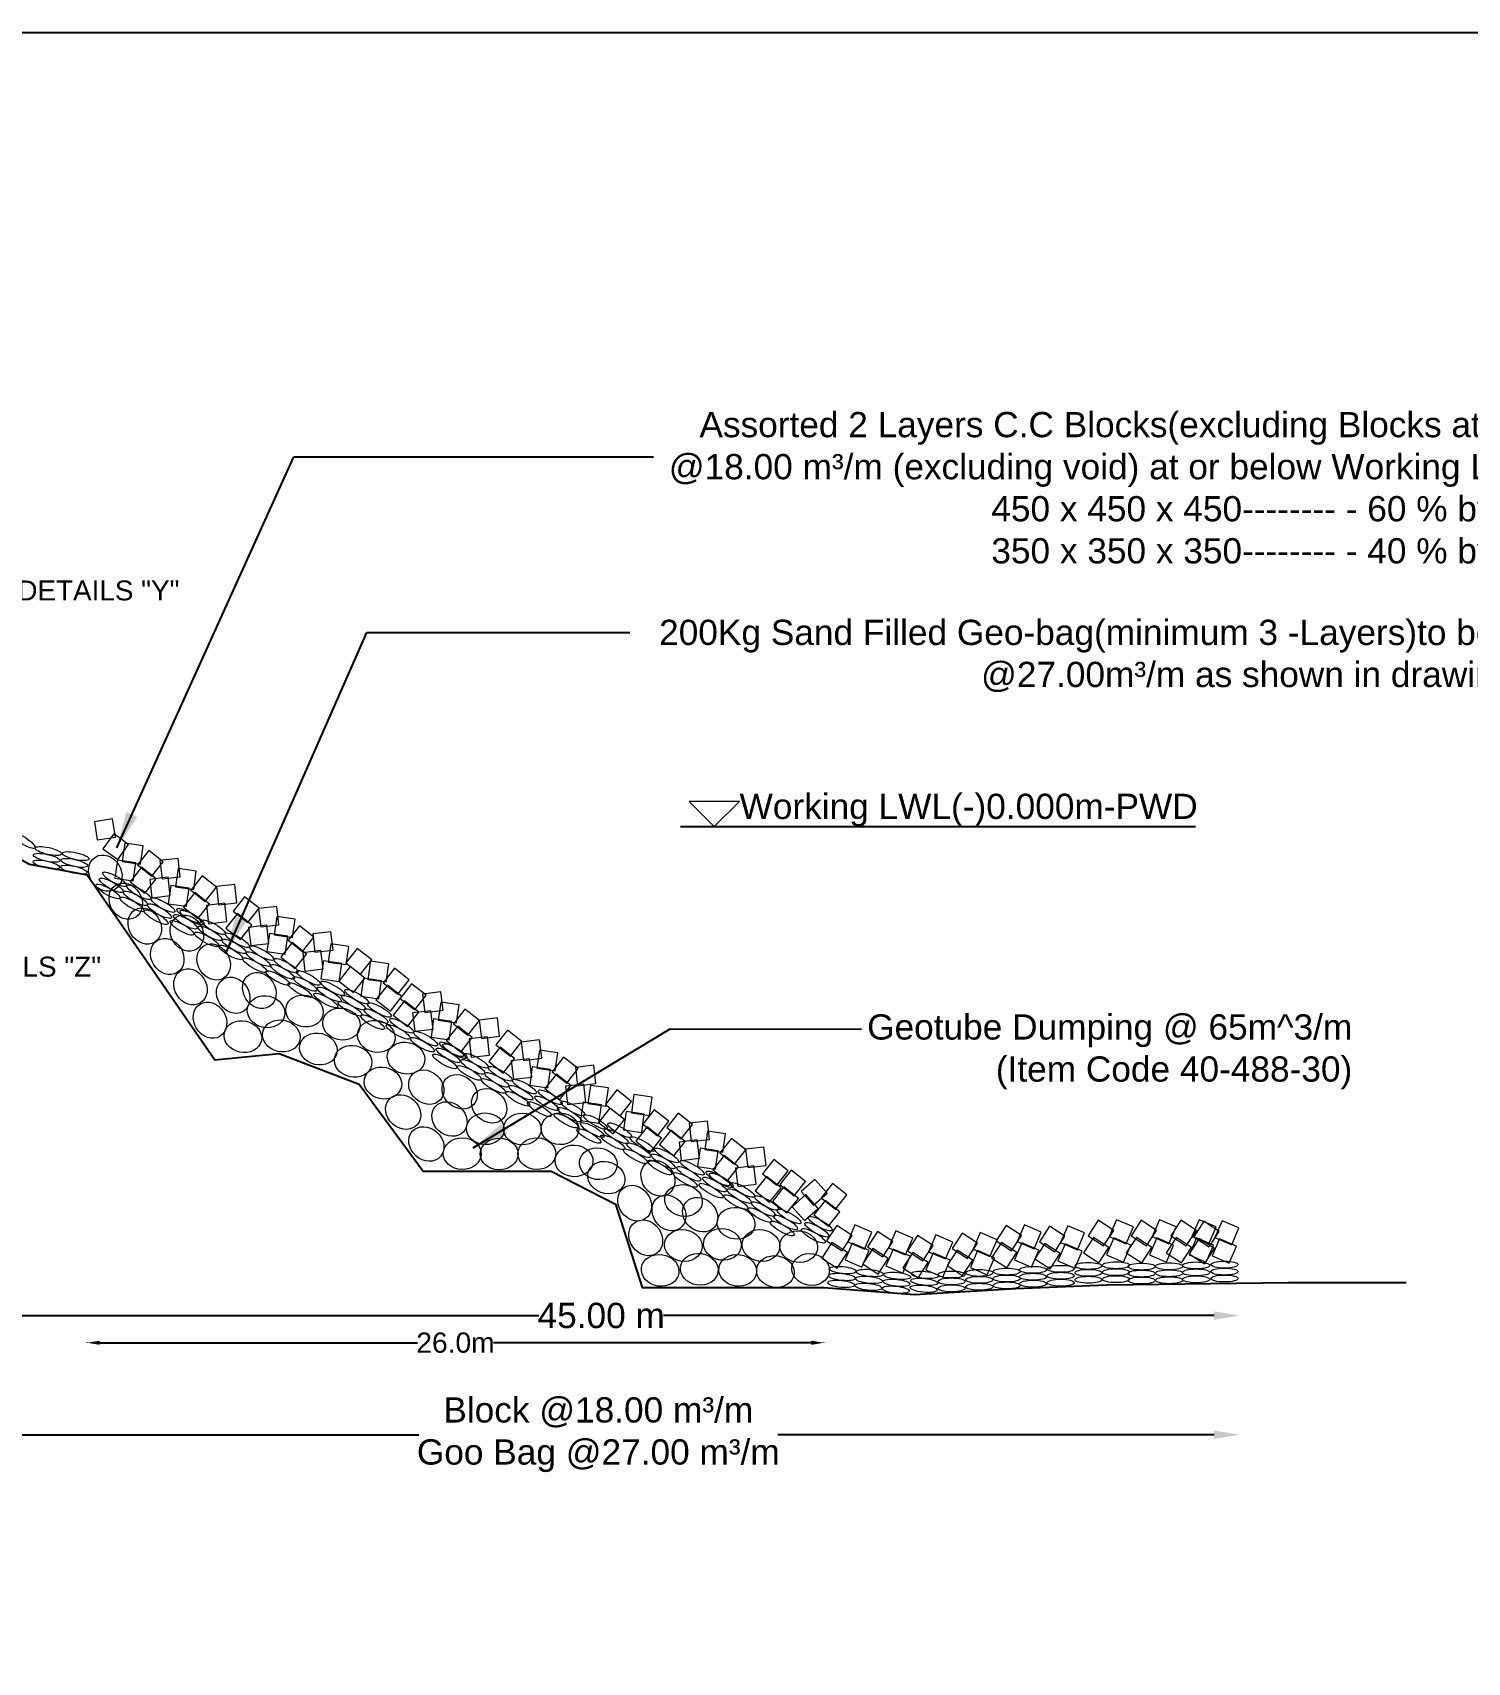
# Model space of a CAD drawing. Header units: inches. Extents: x 89000 to 1304432, y -10828 to 220529.
# Drawn here: x 1207055 to 1209899, y 134365 to 137594 of the extents above; entities that cross this region are included whole.
import ezdxf

# ---------------------------------------------------------------- set-up
doc = ezdxf.new("R2010")
doc.units = ezdxf.units.IN
doc.header["$LTSCALE"] = 7
doc.header["$MEASUREMENT"] = 0
for name, color, linetype, lineweight in [('Cross Section Labels', 7, 'Continuous', 9), ('Existing_Bed_Level for Xsection', 7, 'Continuous', 25), ('Long Section Labels', 7, 'Continuous', 9)]:
    doc.layers.add(name, color=color, linetype=linetype, lineweight=lineweight)
doc.styles.get("Standard").update_dxf_attribs({"font": 'arial.ttf'})
doc.dimstyles.new('Appron Lebeling Style', dxfattribs={"dimtxt": 50, "dimasz": 50, "dimexe": 0.18, "dimexo": 0.0625, "dimgap": 0.09, "dimtad": 0, "dimtih": 1, "dimtoh": 1, "dimdec": 4, "dimzin": 0, "dimdsep": 46, "dimtxsty": 'Standard', "dimcen": 0.09, "dimse1": 1, "dimse2": 1, "dimadec": 0, "dimazin": 0, "dimtfac": 1, "dimtdec": 4, "dimtofl": 0, "dimtmove": 0, "dimatfit": 3, "dimfxl": 1, "dimtolj": 1, "dimtzin": 0, "dimarcsym": 0})
doc.dimstyles.get("Standard").update_dxf_attribs({"dimtxt": 0.18, "dimasz": 0.18, "dimexe": 0.18, "dimexo": 0.0625, "dimgap": 0.09, "dimtad": 0, "dimtih": 1, "dimtoh": 1, "dimdec": 4, "dimzin": 0, "dimdsep": 46, "dimtxsty": 'Standard', "dimcen": 0.09, "dimadec": 0, "dimazin": 0, "dimtfac": 1, "dimtdec": 4, "dimtofl": 0, "dimtmove": 0, "dimatfit": 3, "dimfxl": 1, "dimtolj": 1, "dimtzin": 0, "dimarcsym": 0})

# ---------------------------------------------------------------- blocks, each defined once
blk = doc.blocks.new('*D37')
at = {"layer": 'Cross Section Labels', "color": 0, "lineweight": -2, "transparency": 16777216}
for p, q in [((1206967.457943559, 135052.2037367791), (1208058.632399733, 135052.2037367791)), ((1209396.985491651, 135052.2037367791), (1208305.811035477, 135052.2037367791))]:
    blk.add_line(p, q, dxfattribs=at)
at = {"layer": 'Cross Section Labels', "color": 0, "transparency": 16777216}
for points in [[(1206967.457943559, 135060.5370701124), (1206967.457943559, 135043.8704034458), (1206917.457943559, 135052.2037367791)], [(1209396.985491651, 135060.5370701124), (1209396.985491651, 135043.8704034458), (1209446.985491651, 135052.2037367791)]]:
    blk.add_solid(points, dxfattribs=at)
at = {"layer": 'Defpoints', "color": 0, "transparency": 16777216}
for p in [(1206917.457943559, 136021.2037367791), (1209446.985491651, 135108.0637367791), (1209446.985491651, 135052.2037367791)]:
    blk.add_point(p, dxfattribs=at)
at = {"layer": 'Cross Section Labels', "color": 0, "transparency": 16777216, "insert": (1208182.221717605, 135052.2037367791), "char_height": 50, "attachment_point": 5}
blk.add_mtext('\\A1;45.00 m', dxfattribs=at)
blk = doc.blocks.new('*D97')
at = {"layer": 'Cross Section Labels', "color": 0, "lineweight": -2, "transparency": 16777216}
for p, q in [((1206955.921305277, 134816.2023767447), (1207820.838159719, 134816.2023767447)), ((1209396.985491651, 134816.2023767447), (1208532.068637209, 134816.2023767447))]:
    blk.add_line(p, q, dxfattribs=at)
at = {"layer": 'Cross Section Labels', "color": 0, "transparency": 16777216}
for points in [[(1206955.921305277, 134824.5357100781), (1206955.921305277, 134807.8690434114), (1206905.921305277, 134816.2023767447)], [(1209396.985491651, 134824.5357100781), (1209396.985491651, 134807.8690434114), (1209446.985491651, 134816.2023767447)]]:
    blk.add_solid(points, dxfattribs=at)
at = {"layer": 'Defpoints', "color": 0, "transparency": 16777216}
for p in [(1206905.921305277, 135845.6310848799), (1209446.985491651, 135052.2037367791), (1209446.985491651, 134816.2023767447)]:
    blk.add_point(p, dxfattribs=at)
at = {"layer": 'Cross Section Labels', "color": 0, "transparency": 16777216, "insert": (1208176.453398464, 134816.2023767447), "char_height": 50, "attachment_point": 5}
blk.add_mtext('\\A1;Block @18.00 m³/m ^JGoo Bag @27.00 m³/m ', dxfattribs=at)
blk = doc.blocks.new('*D102')
at = {"layer": 'Cross Section Labels', "color": 0, "lineweight": -2, "transparency": 16777216}
for p, q in [((1207163.399769339, 134998.5296887824), (1207163.399769339, 134998.6471887824)), ((1207188.399769339, 134998.4671887824), (1207818.275300075, 134998.4671887824)), ((1208598.399043635, 134998.4671887824), (1207968.523512899, 134998.4671887824)), ((1208623.399043635, 134998.5296887824), (1208623.399043635, 134998.6471887824))]:
    blk.add_line(p, q, dxfattribs=at)
at = {"layer": 'Cross Section Labels', "color": 0, "transparency": 16777216}
for points in [[(1207188.399769339, 135002.6338554491), (1207188.399769339, 134994.3005221158), (1207163.399769339, 134998.4671887824)], [(1208598.399043635, 135002.6338554491), (1208598.399043635, 134994.3005221158), (1208623.399043635, 134998.4671887824)]]:
    blk.add_solid(points, dxfattribs=at)
at = {"layer": 'Defpoints', "color": 0, "transparency": 16777216}
for p in [(1207163.399769339, 134998.4671887824), (1208623.399043635, 134998.4671887824), (1208623.399043635, 134998.4671887824)]:
    blk.add_point(p, dxfattribs=at)
at = {"layer": 'Cross Section Labels', "color": 0, "transparency": 16777216, "insert": (1207893.399406487, 134998.4671887824), "char_height": 40, "attachment_point": 5}
blk.add_mtext('\\A1;26.0m', dxfattribs=at)

msp = doc.modelspace()

# ---------------------------------------------------------------- linework, layer by layer
msp.add_lwpolyline([(1205536.443564646, 137594.3837367791), (1215536.443564646, 137594.3837367791), (1215536.443564646, 130523.3837367791), (1205536.443564646, 130523.3837367791)], close=True)
at = {"layer": 'Cross Section Labels'}
for p, q in [((1207192.10305651, 135883.8811803033), (1207416.513212617, 135558.9337367791)), ((1207416.513212617, 135558.9337367791), (1207543.611683092, 135571.4737367791)), ((1207543.611683092, 135571.4737367791), (1207702.646837758, 135511.0537367791)), ((1207702.646837758, 135511.0537367791), (1207829.480946361, 135338.3437367791)), ((1207829.480946361, 135338.3437367791), (1207956.378227317, 135338.3437367791)), ((1207956.378227317, 135338.3437367791), (1208083.329535767, 135338.3437367791)), ((1208083.329535767, 135338.3437367791), (1208210.327407781, 135273.3637367791)), ((1208210.327407781, 135273.3637367791), (1208263.323643114, 135108.0637367791)), ((1208263.323643114, 135108.0637367791), (1208443.348562283, 135108.0637367791)), ((1208443.348562283, 135108.0637367791), (1208623.399043635, 135108.0637367791)), ((1208623.399043635, 135108.0637367791), (1208765.297964952, 135097.2837260824))]:
    msp.add_line(p, q, dxfattribs=at)
msp.add_lwpolyline([(1208406.457943559, 136021.2037367791), (1208456.457943559, 136071.2037367791), (1208356.457943559, 136071.2037367791)], close=True, dxfattribs=at)
for centre, major_axis, ratio in [((1207199.3793796, 135929.0051167804), (19.7542038693006, -31.87509105069518), 0.8367374960736685), ((1207239.861515058, 135873.4408104048), (19.7542038693006, -31.87509105069518), 0.8367374960736685), ((1207277.571571352, 135824.1777997235), (19.7542038693006, -31.87509105069518), 0.8367374960736685), ((1207360.923163553, 135810.1716831829), (19.7542038693006, -31.87509105069518), 0.8367374960736685), ((1207322.136650686, 135763.866003442), (19.7542038693006, -31.87509105069518), 0.8367374960736685), ((1207414.047947676, 135752.9332077848), (19.7542038693006, -31.87509105069518), 0.8367374960736685), ((1207368.143067957, 135703.5542071605), (19.7542038693006, -31.87509105069518), 0.8367374960736685), ((1207452.862534417, 135686.8764395381), (19.7542038693006, -31.87509105069518), 0.8367374960736685), ((1207504.750700141, 135696.4966652415), (19.7542038693006, -31.87509105069518), 0.8367374960736685), ((1207406.957654698, 135637.4974389139), (19.7542038693006, -31.87509105069518), 0.8367374960736685), ((1207517.948468568, 135654.2956512176), (36.59089795666535, -8.207081498614599), 0.8367374960736685), ((1207594.14373369, 135655.7311506837), (36.59089795666535, -8.207081498614599), 0.8367374960736685), ((1207667.463752515, 135629.8832379917), (36.59089795666535, -8.207081498614599), 0.8367374960736685), ((1207472.043588849, 135604.9166505933), (36.59089795666535, -8.207081498614599), 0.8367374960736685), ((1207548.238853971, 135606.3521500594), (36.59089795666535, -8.207081498614599), 0.8367374960736685), ((1207736.472140159, 135605.4708247657), (36.59089795666535, -8.207081498614599), 0.8367374960736685), ((1207621.558872797, 135580.5042373674), (36.59089795666535, -8.207081498614599), 0.8367374960736685), ((1207690.56726044, 135556.0918241414), (36.59089795666535, -8.207081498614599), 0.8367374960736685), ((1207795.415927501, 135562.3909702789), (36.59089795666535, -8.207081498614599), 0.8367374960736685), ((1207749.511047782, 135513.0119696546), (36.59089795666535, -8.207081498614599), 0.8367374960736685), ((1207835.58162151, 135504.8952947974), (27.88050678034739, -25.07842382748569), 0.8367374960736685), ((1207901.642943612, 135495.6478230989), (27.88050678034739, -25.07842382748569), 0.8367374960736685), ((1207960.26973567, 135467.909373472), (27.88050678034739, -25.07842382748569), 0.8367374960736685), ((1207789.676741791, 135455.5162941731), (27.88050678034739, -25.07842382748569), 0.8367374960736685), ((1207881.585562255, 135441.7115082168), (27.88050678034739, -25.07842382748569), 0.8367374960736685), ((1207952.676004559, 135422.4263650294), (37.49012323170439, -0.8606161000225161), 0.8367374960736687), ((1208025.877150152, 135421.9286987781), (37.49012323170439, -0.8606161000225161), 0.8367374960736687), ((1208100.571640721, 135422.4263650294), (37.49012323170439, -0.8606161000225161), 0.8367374960736687), ((1207835.680682536, 135392.3325075925), (27.88050678034739, -25.07842382748569), 0.8367374960736685), ((1207906.77112484, 135373.0473644051), (37.49012323170439, -0.8606161000225161), 0.8367374960736687), ((1207979.972270434, 135372.5496981538), (37.49012323170439, -0.8606161000225161), 0.8367374960736687), ((1208054.666761003, 135373.0473644051), (37.49012323170439, -0.8606161000225161), 0.8367374960736687), ((1208128.469702333, 135358.7518517668), (37.49012323170439, -0.8606161000225161), 0.8367374960736687), ((1208176.393910898, 135353.1767816512), (37.08632781557893, -5.554663730183376), 0.8367374960736687), ((1208192.347693953, 135325.6829172357), (35.22206812039258, -12.87073880250948), 0.8367374960736687), ((1208294.499915656, 135324.3610197419), (21.6945518861418, -30.58752063275969), 0.8367374960736687), ((1208248.595035937, 135274.9820191176), (21.6945518861418, -30.58752063275969), 0.8367374960736687), ((1208345.364780467, 135280.2567794242), (37.08632781557893, -5.554663730183376), 0.8367374960736687), ((1208316.466698301, 135255.7197576361), (21.6945518861418, -30.58752063275969), 0.8367374960736687), ((1208378.374134043, 135252.1611398421), (27.88050678034739, -25.07842382748569), 0.8367374960736685), ((1208270.561818582, 135206.3407570118), (21.6945518861418, -30.58752063275969), 0.8367374960736687), ((1208449.537356021, 135235.1941908684), (37.08632781557893, -5.554663730183376), 0.8367374960736687), ((1208345.013113822, 135191.1665894965), (37.08632781557893, -5.554663730183376), 0.8367374960736687), ((1208422.468930508, 135193.4090617287), (37.08632781557893, -5.554663730183376), 0.8367374960736687), ((1208498.802881067, 135191.1665894965), (37.08632781557893, -5.554663730183376), 0.8367374960736687), ((1208573.549378675, 135188.9607978447), (37.08632781557893, -5.554663730183376), 0.8367374960736687), ((1208376.564050789, 135144.0300611044), (37.08632781557893, -5.554663730183376), 0.8367374960736687), ((1208299.108234104, 135141.7875888722), (37.08632781557893, -5.554663730183376), 0.8367374960736687), ((1208452.898001348, 135141.7875888722), (37.08632781557893, -5.554663730183376), 0.8367374960736687), ((1208527.644498956, 135139.5817972204), (37.08632781557893, -5.554663730183376), 0.8367374960736687), ((1208597.254682336, 135143.5551962949), (37.08632781557893, -5.554663730183376), 0.8367374960736687)]:
    msp.add_ellipse(centre, major_axis=major_axis, ratio=ratio, dxfattribs=at)
at = {"layer": 'Existing_Bed_Level for Xsection'}
for points in [[(1206536.443564646, 136161.5947367791), (1206593.441019249, 136136.3437367791), (1206821.425572368, 136091.3137367791), (1206935.41521622, 136008.0937367791), (1207049.404859914, 135946.5337367791), (1207163.399769339, 135925.4437367791), (1207416.513212617, 135558.9337367791), (1207543.611683092, 135571.4737367791), (1207543.611683092, 135571.4737367791), (1207543.611683092, 135571.4737367791), (1207702.646837758, 135511.0537367791), (1207829.480946361, 135338.3437367791), (1207956.378227317, 135338.3437367791), (1208083.329535767, 135338.3437367791), (1208210.327407782, 135273.3637367791), (1208263.323643114, 135108.0637367791), (1208443.348562283, 135108.0637367791), (1208623.399043635, 135108.0637367791), (1208803.470965475, 135094.3837367791), (1209004.188080127, 135105.7837367791), (1209184.168755035, 135113.1937367791), (1209544.201211132, 135117.7537367791), (1209777.472881768, 135117.7537367791)], [(1208339.267756721, 136021.2037367791), (1209360.073223231, 136021.2037367791)]]:
    msp.add_lwpolyline(points, dxfattribs=at)
at = {"layer": 'Long Section Labels'}
for points in [[(1207219.420996669, 136000.5329314147), (1207213.692477745, 136036.5299670001), (1207177.69544216, 136030.8014480765), (1207183.423961083, 135994.8044124911)], [(1207245.462590191, 135985.5007122291), (1207215.966691907, 136006.9155315013), (1207194.551872635, 135977.4196332181), (1207224.047770918, 135956.0048139458)], [(1207274.131271095, 135983.0239330551), (1207238.05589305, 135988.2363795962), (1207232.843446509, 135952.1610015517), (1207268.918824554, 135946.9485550106)], [(1207259.752719836, 135949.529757984), (1207223.677341791, 135954.7422045251), (1207218.46489525, 135918.6668264806), (1207254.540273295, 135913.4543799394)], [(1207314.324522575, 135951.4669418415), (1207285.697602645, 135974.0302296189), (1207263.134314868, 135945.403309689), (1207291.761234798, 135922.8400219115)], [(1207343.655587006, 135958.0866749296), (1207307.456939696, 135953.8134521532), (1207311.730162472, 135917.6148048428), (1207347.928809782, 135921.8880276192)], [(1207299.945971316, 135917.9727667703), (1207271.319051386, 135940.5360545477), (1207248.755763609, 135911.9091346178), (1207277.382683539, 135889.3458468404)], [(1207379.729467833, 135932.7962593527), (1207343.654089789, 135938.0087058938), (1207338.441643248, 135901.9333278493), (1207374.517021292, 135896.7208813082)], [(1207419.922719314, 135901.2392681391), (1207391.295799384, 135923.8025559165), (1207368.732511606, 135895.1756359866), (1207397.359431536, 135872.6123482091)], [(1207323.807754801, 135920.7983344785), (1207287.60910749, 135916.5251117022), (1207291.882330267, 135880.3264643918), (1207328.080977577, 135884.5996871681)], [(1207365.350916574, 135899.3020842815), (1207329.27553853, 135904.5145308227), (1207324.063091989, 135868.4391527782), (1207360.138470033, 135863.226706237)], [(1207405.544168055, 135867.7450930679), (1207376.917248125, 135890.3083808453), (1207354.353960347, 135861.6814609154), (1207382.980880277, 135839.118173138)], [(1207455.775559356, 135906.5568205479), (1207419.576912045, 135902.2835977715), (1207423.850134822, 135866.0849504611), (1207460.048782132, 135870.3581732375)], [(1207435.92772715, 135869.2684800969), (1207399.72907984, 135864.9952573205), (1207404.002302616, 135828.7966100101), (1207440.200949927, 135833.0698327865)], [(1207504.079148516, 135859.6286764319), (1207475.452228586, 135882.1919642093), (1207452.888940809, 135853.5650442794), (1207481.515860739, 135831.001756502)], [(1207539.278930865, 135862.9922531785), (1207503.080283555, 135858.7190304021), (1207507.353506332, 135822.5203830917), (1207543.552153642, 135826.7936058681)], [(1207489.700597257, 135826.1345013607), (1207461.073677327, 135848.6977891381), (1207438.51038955, 135820.0708692082), (1207467.13730948, 135797.5075814309)], [(1207519.43109866, 135825.7039127274), (1207483.23245135, 135821.4306899511), (1207487.505674126, 135785.2320426407), (1207523.704321437, 135789.505265417)], [(1207575.352811693, 135837.7018376016), (1207539.277433648, 135842.9142841427), (1207534.064987107, 135806.8389060982), (1207570.140365152, 135801.6264595571)], [(1207612.636145517, 135802.1466631375), (1207584.009225587, 135824.709950915), (1207561.44593781, 135796.083030985), (1207590.07285774, 135773.5197432076)], [(1207560.974260434, 135804.2076625304), (1207524.898882389, 135809.4201090716), (1207519.686435848, 135773.3447310271), (1207555.761813893, 135768.1322844859)], [(1207646.610986977, 135812.7645794761), (1207610.412339667, 135808.4913566997), (1207614.685562443, 135772.2927093893), (1207650.884209753, 135776.5659321657)], [(1207598.257594258, 135768.6524880664), (1207569.630674328, 135791.2157758437), (1207547.067386551, 135762.5888559139), (1207575.694306481, 135740.0255681365)], [(1207626.763154772, 135775.476239025), (1207590.564507461, 135771.2030162487), (1207594.837730238, 135735.0043689383), (1207631.036377548, 135739.2775917146)], [(1207682.214877497, 135783.6881158526), (1207646.139499452, 135788.9005623938), (1207640.927052911, 135752.8251843493), (1207677.002430956, 135747.6127378081)], [(1207727.449523134, 135757.1658004798), (1207698.822603204, 135779.7290882572), (1207676.259315427, 135751.1021683273), (1207704.886235357, 135728.5388805498)], [(1207667.836326238, 135750.1939407815), (1207631.760948193, 135755.4063873227), (1207626.548501652, 135719.3310092781), (1207662.623879697, 135714.118562737)], [(1207713.574407185, 135721.1546398099), (1207684.947487256, 135743.7179275872), (1207662.384199478, 135715.0910076574), (1207691.011119408, 135692.52771988)], [(1207761.231337797, 135749.3473282951), (1207725.155959752, 135754.5597748362), (1207719.943513211, 135718.4843967917), (1207756.018891256, 135713.2719502506)], [(1207801.424589277, 135717.7903370815), (1207772.797669347, 135740.3536248589), (1207750.23438157, 135711.726704929), (1207778.8613015, 135689.1634171515)], [(1207746.852786538, 135715.853153224), (1207710.777408493, 135721.0655997651), (1207705.564961952, 135684.9902217206), (1207741.640339997, 135679.7777751794)], [(1207787.046038018, 135684.2961620103), (1207758.419118088, 135706.8594497877), (1207735.855830311, 135678.2325298578), (1207764.482750241, 135655.6692420804)], [(1207835.142433227, 135686.8867991743), (1207806.515513297, 135709.4500869517), (1207783.95222552, 135680.8231670218), (1207812.579145449, 135658.2598792444)], [(1207820.763881968, 135653.3926241031), (1207792.136962038, 135675.9559118805), (1207769.573674261, 135647.3289919506), (1207798.200594191, 135624.7657041733)], [(1207864.473497658, 135693.5065322624), (1207828.274850347, 135689.2333094861), (1207832.548073124, 135653.0346621757), (1207868.746720434, 135657.307884952)], [(1207900.547378485, 135668.2161166855), (1207864.47200044, 135673.4285632267), (1207859.259553899, 135637.3531851821), (1207895.334931944, 135632.140738641)], [(1207844.625665452, 135656.2181918114), (1207808.427018142, 135651.944969035), (1207812.700240918, 135615.7463217246), (1207848.898888229, 135620.019544501)], [(1207886.168827226, 135634.7219416144), (1207850.093449181, 135639.9343881556), (1207844.88100264, 135603.859010111), (1207880.956380685, 135598.6465635698)], [(1207940.740629965, 135636.6591254719), (1207912.113710035, 135659.2224132493), (1207889.550422258, 135630.5954933194), (1207918.177342188, 135608.032205542)], [(1207976.593470007, 135641.9766778807), (1207940.394822697, 135637.7034551044), (1207944.668045473, 135601.504807794), (1207980.866692784, 135605.7780305703)], [(1207926.362078706, 135603.1649504007), (1207897.735158776, 135625.7282381781), (1207875.171870999, 135597.1013182482), (1207903.798790929, 135574.5380304709)], [(1207956.745637802, 135604.6883374297), (1207920.546990492, 135600.4151146533), (1207924.820213268, 135564.2164673429), (1207961.018860578, 135568.4896901193)], [(1208024.897059168, 135595.0485337647), (1207996.270139238, 135617.6118215421), (1207973.706851461, 135588.9849016122), (1208002.333771391, 135566.4216138348)], [(1208060.096841517, 135598.4121105113), (1208023.898194207, 135594.138887735), (1208028.171416983, 135557.9402404246), (1208064.370064294, 135562.2134632009)], [(1208010.518507909, 135561.5543586936), (1207981.891587979, 135584.1176464709), (1207959.328300202, 135555.4907265411), (1207987.955220132, 135532.9274387637)], [(1208096.170722344, 135573.1216949344), (1208060.0953443, 135578.3341414756), (1208054.882897759, 135542.258763431), (1208090.958275803, 135537.0463168899)], [(1208040.249009312, 135561.1237700603), (1208004.050362002, 135556.8505472839), (1208008.323584778, 135520.6518999735), (1208044.522232088, 135524.9251227499)], [(1208081.792171085, 135539.6275198633), (1208045.716793041, 135544.8399664045), (1208040.5043465, 135508.7645883599), (1208076.579724544, 135503.5521418187)], [(1208136.363973825, 135541.5647037208), (1208107.737053895, 135564.1279914982), (1208085.173766118, 135535.5010715683), (1208113.800686047, 135512.9377837909)], [(1208167.428897629, 135548.1844368089), (1208131.230250318, 135543.9112140326), (1208135.503473095, 135507.7125667222), (1208171.702120405, 135511.9857894985)], [(1208121.985422566, 135508.0705286496), (1208093.358502636, 135530.633816427), (1208070.795214859, 135502.0068964971), (1208099.422134788, 135479.4436087198)], [(1208147.581065423, 135510.8960963579), (1208111.382418113, 135506.6228735815), (1208115.655640889, 135470.4242262711), (1208151.8542882, 135474.6974490475)], [(1208196.933105437, 135503.2689020743), (1208160.857727392, 135508.4813486154), (1208155.645280851, 135472.4059705709), (1208191.720658896, 135467.1935240298)], [(1208182.554554178, 135469.7747270032), (1208146.479176133, 135474.9871735443), (1208141.266729592, 135438.9117954998), (1208177.342107637, 135433.6993489586)], [(1208242.167751074, 135476.7465867014), (1208213.540831144, 135499.3098744788), (1208190.977543366, 135470.6829545489), (1208219.604463296, 135448.1196667715)], [(1208283.255473197, 135484.9973343385), (1208247.180095152, 135490.2097808796), (1208241.967648611, 135454.1344028351), (1208278.043026655, 135448.9219562939)], [(1208228.292635125, 135440.7354260315), (1208199.665715195, 135463.2987138089), (1208177.102427418, 135434.671793879), (1208205.729347348, 135412.1085061017)], [(1208267.670697189, 135451.2730105568), (1208231.595319145, 135456.485457098), (1208226.382872604, 135420.4100790534), (1208262.458250648, 135415.1976325123)], [(1208316.142817217, 135437.3711233031), (1208287.515897287, 135459.9344110806), (1208264.952609509, 135431.3074911506), (1208293.579529439, 135408.7442033732)], [(1208363.275998248, 135430.9159874271), (1208334.649078319, 135453.4792752045), (1208312.085790541, 135424.8523552745), (1208340.712710471, 135402.2890674971)], [(1208392.607062679, 135437.5357205152), (1208356.408415369, 135433.2624977388), (1208360.681638145, 135397.0638504284), (1208396.880285456, 135401.3370732047)], [(1208301.764265958, 135403.876948232), (1208273.137346028, 135426.4402360093), (1208250.574058251, 135397.8133160795), (1208279.20097818, 135375.2500283021)], [(1208348.89744699, 135397.4218123559), (1208320.27052706, 135419.9851001333), (1208297.707239282, 135391.3581802034), (1208326.334159212, 135368.794892426)], [(1208428.680943507, 135412.2453049383), (1208392.605565462, 135417.4577514794), (1208387.393118921, 135381.3823734349), (1208423.468496965, 135376.1699268938)], [(1208372.759230474, 135400.2473800641), (1208336.560583164, 135395.9741572878), (1208340.83380594, 135359.7755099774), (1208377.03245325, 135364.0487327537)], [(1208414.302392248, 135378.7511298671), (1208378.227014203, 135383.9635764083), (1208373.014567662, 135347.8881983638), (1208409.089945707, 135342.6757518226)], [(1208468.874194987, 135380.6883137246), (1208440.247275057, 135403.2516015021), (1208417.68398728, 135374.6246815721), (1208446.31090721, 135352.0613937947)], [(1208504.727035029, 135386.0058661335), (1208468.528387719, 135381.7326433571), (1208472.801610495, 135345.5339960467), (1208509.000257805, 135349.8072188231)], [(1208454.495643728, 135347.1941386535), (1208425.868723798, 135369.7574264308), (1208403.305436021, 135341.130506501), (1208431.932355951, 135318.5672187236)], [(1208484.879202824, 135348.7175256824), (1208448.680555513, 135344.4443029061), (1208452.95377829, 135308.2456555957), (1208489.1524256, 135312.518878372)], [(1208553.03062419, 135339.0777220175), (1208524.40370426, 135361.6410097949), (1208501.840416482, 135333.014089865), (1208530.467336412, 135310.4508020876)], [(1208587.336396089, 135318.0892189255), (1208558.709476159, 135340.6525067029), (1208536.146188382, 135312.025586773), (1208564.773108311, 135289.4622989956)], [(1208538.652072931, 135305.5835469463), (1208510.025153001, 135328.1468347237), (1208487.461865223, 135299.5199147938), (1208516.088785153, 135276.9566270165)], [(1208605.558978174, 135322.2422018159), (1208578.420784964, 135297.9086659177), (1208602.754320862, 135270.770472708), (1208629.892514072, 135295.1040086062)], [(1208669.393597459, 135291.4680399465), (1208640.766677529, 135314.0313277239), (1208618.203389752, 135285.4044077939), (1208646.830309682, 135262.8411200165)], [(1208572.95784483, 135284.5950438544), (1208544.3309249, 135307.1583316317), (1208521.767637123, 135278.5314117018), (1208550.394557053, 135255.9681239245)], [(1208587.685892453, 135291.8915000529), (1208560.547699243, 135267.5579641547), (1208584.881235142, 135240.4197709449), (1208612.019428351, 135264.7533068431)], [(1208655.0150462, 135257.9738648753), (1208626.38812627, 135280.5371526527), (1208603.824838493, 135251.9102327228), (1208632.451758423, 135229.3469449454)], [(1208648.995264359, 135230.8076929008), (1208629.082025058, 135200.2779467417), (1208659.611771217, 135180.3647074406), (1208679.525010518, 135210.8944535997)], [(1208718.620688142, 135217.6089042801), (1208685.128333496, 135231.9916953972), (1208670.74554238, 135198.499340752), (1208704.237897025, 135184.1165496349)], [(1208729.97765359, 135219.0282697962), (1208710.064414289, 135188.4985236371), (1208740.594160448, 135168.585284336), (1208760.507399749, 135199.1150304951)], [(1208799.603077373, 135205.8294811755), (1208766.110722728, 135220.2122722926), (1208751.727931611, 135186.7199176474), (1208785.220286256, 135172.3371265303)], [(1208809.387449025, 135211.1746601484), (1208789.474209724, 135180.6449139894), (1208820.003955883, 135160.7316746883), (1208839.917195184, 135191.2614208474)], [(1208879.012872808, 135197.9758715278), (1208845.520518163, 135212.3586626449), (1208831.137727046, 135178.8663079996), (1208864.630081691, 135164.4835168826)], [(1208897.44527208, 135215.8866276636), (1208877.532032779, 135185.3568815046), (1208908.061778938, 135165.4436422035), (1208927.975018239, 135195.9733883626)], [(1208967.070695863, 135202.687839043), (1208933.578341218, 135217.0706301601), (1208919.195550101, 135183.5782755148), (1208952.687904746, 135169.1954843978)], [(1208984.931017707, 135231.0535519253), (1208965.017778406, 135200.5238057663), (1208995.547524565, 135180.6105664652), (1209015.460763866, 135211.1403126243)], [(1209054.55644149, 135217.8547633047), (1209021.064086845, 135232.2375544218), (1209006.681295728, 135198.7451997765), (1209040.173650373, 135184.3624086595)], [(1209070.794639023, 135229.2423243532), (1209050.881399722, 135198.7125781942), (1209081.411145881, 135178.7993388931), (1209101.324385182, 135209.3290850521)], [(1209140.420062806, 135216.0435357326), (1209106.927708161, 135230.4263268496), (1209092.544917044, 135196.9339722044), (1209126.037271689, 135182.5511810873)], [(1209167.495536648, 135241.0703244426), (1209147.582297347, 135210.5405782835), (1209178.112043506, 135190.6273389824), (1209198.025282807, 135221.1570851415)], [(1209237.120960431, 135227.871535822), (1209203.628605786, 135242.254326939), (1209189.245814669, 135208.7619722938), (1209222.738169314, 135194.3791811767)], [(1209252.358641596, 135241.0703244426), (1209232.445402295, 135210.5405782835), (1209262.975148454, 135190.6273389824), (1209282.888387755, 135221.1570851415)], [(1209321.984065379, 135227.871535822), (1209288.491710734, 135242.254326939), (1209274.108919617, 135208.7619722938), (1209307.601274262, 135194.3791811767)], [(1209331.30037368, 135241.0703244426), (1209311.387134379, 135210.5405782835), (1209341.916880538, 135190.6273389824), (1209361.830119839, 135221.1570851415)], [(1209400.925797463, 135227.871535822), (1209367.433442818, 135242.254326939), (1209353.050651701, 135208.7619722938), (1209386.543006346, 135194.3791811767)], [(1209376.69013606, 135239.0984954109), (1209356.776896759, 135208.5687492518), (1209387.306642918, 135188.6555099507), (1209407.21988222, 135219.1852561098)], [(1209446.315559844, 135225.8997067903), (1209412.823205198, 135240.2824979073), (1209398.440414081, 135206.7901432621), (1209431.932768726, 135192.407352145)], [(1208639.589041487, 135196.8645748649), (1208619.675802186, 135166.3348287059), (1208650.205548345, 135146.4215894048), (1208670.118787646, 135176.9513355639)], [(1208713.403674919, 135181.5341863598), (1208679.911320274, 135195.9169774768), (1208665.528529156, 135162.4246228316), (1208699.020883802, 135148.0418317146)], [(1208720.571430719, 135185.0851517603), (1208700.658191418, 135154.5554056013), (1208731.187937577, 135134.6421663002), (1208751.101176878, 135165.1719124593)], [(1208794.38606415, 135169.7547632552), (1208760.893709505, 135184.1375543722), (1208746.510918388, 135150.645199727), (1208780.003273033, 135136.26240861)], [(1208888.039049209, 135181.9435096278), (1208868.125809908, 135151.4137634688), (1208898.655556067, 135131.5005241677), (1208918.568795368, 135162.0302703267)], [(1208961.85368264, 135166.6131211226), (1208928.361327995, 135180.9959122397), (1208913.978536878, 135147.5035575945), (1208947.470891523, 135133.1207664775)], [(1208975.524794836, 135197.1104338895), (1208955.611555535, 135166.5806877305), (1208986.141301694, 135146.6674484294), (1209006.054540995, 135177.1971945885)], [(1209049.339428267, 135181.7800453844), (1209015.847073622, 135196.1628365014), (1209001.464282505, 135162.6704818562), (1209034.95663715, 135148.2876907392)], [(1209061.388416152, 135195.2992063174), (1209041.475176851, 135164.7694601583), (1209072.00492301, 135144.8562208573), (1209091.918162311, 135175.3859670163)], [(1209135.203049583, 135179.9688178122), (1209101.710694938, 135194.3516089293), (1209087.327903821, 135160.8592542841), (1209120.820258466, 135146.476463167)], [(1209158.089313777, 135207.1272064068), (1209138.176074476, 135176.5974602477), (1209168.705820635, 135156.6842209467), (1209188.619059936, 135187.2139671057)], [(1209231.903947208, 135191.7968179016), (1209198.411592563, 135206.1796090186), (1209184.028801446, 135172.6872543734), (1209217.521156091, 135158.3044632564)], [(1209242.952418725, 135207.1272064068), (1209223.039179424, 135176.5974602477), (1209253.568925583, 135156.6842209467), (1209273.482164884, 135187.2139671057)], [(1209316.767052156, 135191.7968179016), (1209283.274697511, 135206.1796090186), (1209268.891906394, 135172.6872543734), (1209302.384261039, 135158.3044632564)], [(1209321.894150808, 135207.1272064068), (1209301.980911508, 135176.5974602477), (1209332.510657666, 135156.6842209467), (1209352.423896967, 135187.2139671057)], [(1209367.283913189, 135205.155377375), (1209347.370673888, 135174.625631216), (1209377.900420047, 135154.7123919149), (1209397.813659348, 135185.242138074)], [(1209395.70878424, 135191.7968179016), (1209362.216429595, 135206.1796090186), (1209347.833638478, 135172.6872543734), (1209381.325993123, 135158.3044632564)], [(1209441.09854662, 135189.8249888699), (1209407.606191975, 135204.2077799869), (1209393.223400858, 135170.7154253417), (1209426.715755503, 135156.3326342247)], [(1208799.981226154, 135177.2315421126), (1208780.067986853, 135146.7017959536), (1208810.597733012, 135126.7885566525), (1208830.510972313, 135157.3183028116)], [(1208873.795859585, 135161.9011536075), (1208840.30350494, 135176.2839447245), (1208825.920713823, 135142.7915900793), (1208859.413068468, 135128.4087989623)]]:
    msp.add_lwpolyline(points, close=True, dxfattribs=at)
for centre, major_axis in [((1207037.193932035, 135993.457948492), (22.68103809525334, -14.56844456905633)), ((1207082.68613121, 135945.9466207947), (26.32061577149512, -5.821876986790615)), ((1207083.306046835, 135959.3465769681), (26.32061577149512, -5.821876986790615)), ((1207086.279962363, 135972.7916030533), (26.32061577149512, -5.821876986790615)), ((1207137.710593729, 135949.2067706622), (26.32061577149512, -5.821876986790615)), ((1207140.684509257, 135962.6517967474), (26.32061577149512, -5.821876986790615)), ((1207137.090678104, 135935.8068144888), (26.32061577149512, -5.821876986790615)), ((1207211.179892377, 135904.8029322265), (23.52006459849927, -13.1710146732293)), ((1207217.907874632, 135916.8173883015), (23.52006459849927, -13.1710146732293)), ((1207204.451910122, 135892.7884761515), (23.52006459849927, -13.1710146732293)), ((1207259.027370019, 135879.0362434275), (23.52006459849927, -13.1710146732293)), ((1207265.755352274, 135891.0506995024), (23.52006459849927, -13.1710146732293)), ((1207252.299387764, 135867.0217873525), (23.52006459849927, -13.1710146732293)), ((1207300.148625669, 135841.670133413), (23.52006459849927, -13.1710146732293)), ((1207306.876607924, 135853.684589488), (23.52006459849927, -13.1710146732293)), ((1207313.604590179, 135865.699045563), (23.52006459849927, -13.1710146732293)), ((1207364.761362868, 135844.554111675), (23.52006459849927, -13.1710146732293)), ((1207371.353549012, 135840.8230258), (23.52006459849927, -13.1710146732293)), ((1207351.305398358, 135820.5251995251), (23.52006459849927, -13.1710146732293)), ((1207358.033380613, 135832.5396556), (23.52006459849927, -13.1710146732293)), ((1207406.803236236, 135809.7085104754), (23.52006459849927, -13.1710146732293)), ((1207413.531218491, 135821.7229665504), (23.52006459849927, -13.1710146732293)), ((1207400.075253981, 135797.6940544004), (23.52006459849927, -13.1710146732293)), ((1207454.650713878, 135783.9418216764), (23.52006459849927, -13.1710146732293)), ((1207461.378696133, 135795.9562777513), (23.52006459849927, -13.1710146732293)), ((1207447.922731624, 135771.9273656014), (23.52006459849927, -13.1710146732293)), ((1207495.771969529, 135746.5757116619), (23.52006459849927, -13.1710146732293)), ((1207502.499951784, 135758.5901677369), (23.52006459849927, -13.1710146732293)), ((1207509.227934039, 135770.6046238119), (23.52006459849927, -13.1710146732293)), ((1207557.474789072, 135745.4615066735), (23.52006459849927, -13.1710146732293)), ((1207540.891790612, 135721.1332680871), (23.52006459849927, -13.1710146732293)), ((1207550.746806817, 135733.4470505985), (23.52006459849927, -13.1710146732293)), ((1207601.866511609, 135721.4733985382), (23.52006459849927, -13.1710146732293)), ((1207585.283513149, 135697.1451599518), (23.52006459849927, -13.1710146732293)), ((1207595.138529354, 135709.4589424632), (23.52006459849927, -13.1710146732293)), ((1207643.188997864, 135688.624028023), (23.52006459849927, -13.1710146732293)), ((1207649.916980118, 135700.638484098), (23.52006459849927, -13.1710146732293)), ((1207697.921121196, 135684.2259341075), (23.52006459849927, -13.1710146732293)), ((1207636.461015609, 135676.6095719481), (23.52006459849927, -13.1710146732293)), ((1207684.465156686, 135660.1970219576), (23.52006459849927, -13.1710146732293)), ((1207691.193138941, 135672.2114780326), (23.52006459849927, -13.1710146732293)), ((1207742.542036167, 135657.7390999328), (23.52006459849927, -13.1710146732293)), ((1207729.086071657, 135633.7101877829), (23.52006459849927, -13.1710146732293)), ((1207735.814053912, 135645.7246438579), (23.52006459849927, -13.1710146732293)), ((1207779.845280671, 135614.4561007603), (23.52006459849927, -13.1710146732293)), ((1207786.573262926, 135626.4705568353), (23.52006459849927, -13.1710146732293)), ((1207827.694518576, 135589.1044468209), (23.52006459849927, -13.1710146732293)), ((1207834.422500831, 135601.1189028958), (23.52006459849927, -13.1710146732293)), ((1207872.12330901, 135555.9450568579), (23.52006459849927, -13.1710146732293)), ((1207878.851291265, 135567.9595129329), (23.52006459849927, -13.1710146732293)), ((1207885.57927352, 135579.9739690078), (23.52006459849927, -13.1710146732293)), ((1207892.171459664, 135576.2428831329), (23.52006459849927, -13.1710146732293)), ((1207934.349129143, 135557.1428238832), (23.52006459849927, -13.1710146732293)), ((1207920.893164633, 135533.1139117333), (23.52006459849927, -13.1710146732293)), ((1207927.621146888, 135545.1283678082), (23.52006459849927, -13.1710146732293)), ((1207975.46862453, 135519.3616790092), (23.52006459849927, -13.1710146732293)), ((1207982.196606785, 135531.3761350842), (23.52006459849927, -13.1710146732293)), ((1207968.740642275, 135507.3472229342), (23.52006459849927, -13.1710146732293)), ((1208023.317862435, 135494.0100250698), (23.52006459849927, -13.1710146732293)), ((1208030.04584469, 135506.0244811447), (23.52006459849927, -13.1710146732293)), ((1208081.202617379, 135484.8795472567), (23.52006459849927, -13.1710146732293)), ((1208016.589880181, 135481.9955689948), (23.52006459849927, -13.1710146732293)), ((1208059.799047504, 135461.2602059625), (23.52006459849927, -13.1710146732293)), ((1208074.474635124, 135472.8650911818), (23.52006459849927, -13.1710146732293)), ((1208126.113975799, 135462.5451756055), (23.52006459849927, -13.1710146732293)), ((1208112.658011289, 135438.5162634556), (23.52006459849927, -13.1710146732293)), ((1208119.385993544, 135450.5307195306), (23.52006459849927, -13.1710146732293)), ((1208164.635208058, 135420.2192703196), (23.52006459849927, -13.1710146732293)), ((1208170.73489077, 135436.0583414308), (23.52006459849927, -13.1710146732293)), ((1208157.907225803, 135408.2048142447), (23.52006459849927, -13.1710146732293)), ((1208205.283067338, 135395.6168792904), (23.52006459849927, -13.1710146732293)), ((1208212.011049593, 135407.6313353654), (23.52006459849927, -13.1710146732293)), ((1208218.739031848, 135419.6457914404), (23.52006459849927, -13.1710146732293)), ((1208263.46508535, 135392.0282885916), (23.52006459849927, -13.1710146732293)), ((1208250.00912084, 135367.9993764417), (23.52006459849927, -13.1710146732293)), ((1208256.737103095, 135380.0138325167), (23.52006459849927, -13.1710146732293)), ((1208305.12346153, 135357.6753591271), (23.52006459849927, -13.1710146732293)), ((1208311.851443785, 135369.689815202), (23.52006459849927, -13.1710146732293)), ((1208298.395479275, 135345.6609030521), (23.52006459849927, -13.1710146732293)), ((1208355.828083598, 135333.1336350736), (23.52006459849927, -13.1710146732293)), ((1208362.556065853, 135345.1480911486), (23.52006459849927, -13.1710146732293)), ((1208413.712838542, 135324.0031572606), (23.52006459849927, -13.1710146732293)), ((1208349.100101343, 135321.1191789986), (23.52006459849927, -13.1710146732293)), ((1208400.256874032, 135299.9742451106), (23.52006459849927, -13.1710146732293)), ((1208406.984856287, 135311.9887011856), (23.52006459849927, -13.1710146732293)), ((1208420.305024686, 135320.2720713856), (23.52006459849927, -13.1710146732293)), ((1208462.482694165, 135301.1720121359), (23.52006459849927, -13.1710146732293)), ((1208449.026729655, 135277.143099986), (23.52006459849927, -13.1710146732293)), ((1208455.75471191, 135289.157556061), (23.52006459849927, -13.1710146732293)), ((1208503.602189552, 135263.390867262), (23.52006459849927, -13.1710146732293)), ((1208510.330171807, 135275.4053233369), (23.52006459849927, -13.1710146732293)), ((1208496.874207297, 135251.376411187), (23.52006459849927, -13.1710146732293)), ((1208547.770716849, 135236.8342734081), (23.52006459849927, -13.1710146732293)), ((1208554.498699104, 135248.8487294831), (23.52006459849927, -13.1710146732293)), ((1208616.213718665, 135234.4094686247), (23.52006459849927, -13.1710146732293)), ((1208541.042734594, 135224.8198173331), (23.52006459849927, -13.1710146732293)), ((1208602.757754155, 135210.3805564748), (23.52006459849927, -13.1710146732293)), ((1208609.48573641, 135222.3950125498), (23.52006459849927, -13.1710146732293)), ((1208660.795593575, 135142.4572376838), (26.82224310310855, -2.690044824486313)), ((1208986.098583469, 135139.5189808474), (26.95679809266007, -0.01014058965428319)), ((1209038.172488618, 135142.9659640266), (26.95679809266007, -0.01014058965428319)), ((1209093.151358371, 135144.957620399), (26.95679809266007, -0.01014058965428319)), ((1209147.810756314, 135150.7650484874), (26.95679809266007, -0.01014058965428319)), ((1209202.589027489, 135152.0230932544), (26.95679809266007, -0.01014058965428319)), ((1209253.29093742, 135149.3592900325), (26.95679809266007, -0.01014058965428319)), ((1209307.952811889, 135149.9164383059), (26.95679809266007, -0.01014058965428319)), ((1209361.500249808, 135151.5878831262), (26.95679809266007, -0.01014058965428319)), ((1209417.831075637, 135139.4893289207), (26.95679809266007, -0.01014058965428319)), ((1209417.836255626, 135153.2593279464), (26.95679809266007, -0.01014058965428319)), ((1208658.047350666, 135115.0547056674), (26.82224310310855, -2.690044824486313)), ((1208659.42147212, 135128.7559716756), (26.82224310310855, -2.690044824486313)), ((1208711.745856651, 135109.308742335), (26.82224310310855, -2.690044824486313)), ((1208713.119978105, 135123.0100083433), (26.82224310310855, -2.690044824486313)), ((1208714.49409956, 135136.7112743515), (26.82224310310855, -2.690044824486313)), ((1208767.457427711, 135117.263053644), (26.82224310310855, -2.690044824486313)), ((1208768.831549166, 135130.9643196522), (26.82224310310855, -2.690044824486313)), ((1208821.059699485, 135105.4771087465), (26.82224310310855, -2.690044824486313)), ((1208822.433820939, 135119.1783747547), (26.82224310310855, -2.690044824486313)), ((1208823.807942394, 135132.8796407629), (26.82224310310855, -2.690044824486313)), ((1208876.66316394, 135119.9375882651), (26.95679809266007, -0.01014058965428319)), ((1208876.668343928, 135133.7075872908), (26.95679809266007, -0.01014058965428319)), ((1208931.634377179, 135109.3597910907), (26.95679809266007, -0.01014058965428319)), ((1208931.639557168, 135123.1297901164), (26.95679809266007, -0.01014058965428319)), ((1208931.644737156, 135136.8997891421), (26.95679809266007, -0.01014058965428319)), ((1208986.088223492, 135111.9789827959), (26.95679809266007, -0.01014058965428319)), ((1208986.09340348, 135125.7489818217), (26.95679809266007, -0.01014058965428319)), ((1209038.162128641, 135115.4259659751), (26.95679809266007, -0.01014058965428319)), ((1209038.167308629, 135129.1959650009), (26.95679809266007, -0.01014058965428319)), ((1209093.140998394, 135117.4176223476), (26.95679809266007, -0.01014058965428319)), ((1209093.146178383, 135131.1876213733), (26.95679809266007, -0.01014058965428319)), ((1209147.800396337, 135123.225050436), (26.95679809266007, -0.01014058965428319)), ((1209147.805576326, 135136.9950494617), (26.95679809266007, -0.01014058965428319)), ((1209202.578667512, 135124.4830952029), (26.95679809266007, -0.01014058965428319)), ((1209202.583847501, 135138.2530942287), (26.95679809266007, -0.01014058965428319)), ((1209253.280577442, 135121.819291981), (26.95679809266007, -0.01014058965428319)), ((1209253.285757431, 135135.5892910068), (26.95679809266007, -0.01014058965428319)), ((1209307.942451911, 135122.3764402545), (26.95679809266007, -0.01014058965428319)), ((1209307.9476319, 135136.1464392802), (26.95679809266007, -0.01014058965428319)), ((1209361.489889831, 135124.0478850747), (26.95679809266007, -0.01014058965428319)), ((1209361.495069819, 135137.8178841005), (26.95679809266007, -0.01014058965428319)), ((1209417.825895648, 135125.719329895), (26.95679809266007, -0.01014058965428319)), ((1208766.083306257, 135103.5617876357), (26.82224310310855, -2.690044824486313)), ((1208876.657983951, 135106.1675892394), (26.95679809266007, -0.01014058965428319))]:
    msp.add_ellipse(centre, major_axis=major_axis, ratio=0.255, dxfattribs=at)

# ---------------------------------------------------------------- texts
at = {"color": 0, "linetype": 'Continuous', "lineweight": -3, "ltscale": 0.5, "char_height": 39.49729400681473, "attachment_point": 3}
for s, insert in [('SEE DETAILS "Y"', (1207346.308861424, 136508.8341751741)), ('SEE DETAILS "Z"', (1207190.981249228, 135763.3576222293))]:
    msp.add_mtext(s, dxfattribs=dict(at, insert=insert))
at = {"layer": 'Cross Section Labels', "char_height": 50}
for s, insert, attachment_point in [(' Assorted 2 Layers C.C Blocks(excluding Blocks at key) to be Placed / dumped^J@18.00 m³/m (excluding void) at or below Working LWL as shown in the drawing.^J450 x 450 x 450-------- - 60 % by volume^J350 x 350 x 350-------- - 40 % by volume', (1209576.439483849, 136842.6736180291), 2), ('200Kg Sand Filled Geo-bag(minimum 3 -Layers)to be dumped on River Bed^J@27.00m³/m as shown in drawing.', (1209473.301053363, 136282.5740036089), 8), ('Working LWL(-)0.000m-PWD', (1208456.457943559, 136021.2037367791), 7), ('Geotube Dumping @ 65m^ 3/m\\P(Item Code 40-488-30)', (1209670.918833755, 135500.8029743307), 9)]:
    msp.add_mtext(s, dxfattribs=dict(at, insert=insert, attachment_point=attachment_point))

# ---------------------------------------------------------------- dimensions: what is measured, and where the dimension line sits
at = {"layer": 'Cross Section Labels'}
for base, p1, p2, text, picture, middle in [((1209446.985491651, 135052.2037367791), (1206917.457943559, 136021.2037367791), (1209446.985491651, 135108.0637367791), '45.00 m', '*D37', (1208182.221717605, 135052.2037367791)), ((1209446.985491651, 134816.2023767447), (1206905.921305277, 135845.6310848799), (1209446.985491651, 135052.2037367791), 'Block @18.00 m³/m ^JGoo Bag @27.00 m³/m ', '*D97', (1208176.453398464, 134816.2023767447))]:
    dim = msp.add_linear_dim(base=base, p1=p1, p2=p2, text=text, dimstyle='Appron Lebeling Style', dxfattribs=at)
    dim.commit()
    dim.dimension.update_dxf_attribs({"geometry": picture, "text_midpoint": middle})
dim = msp.add_linear_dim(base=(1208623.399043635, 134998.4671887824), p1=(1207163.399769339, 134998.4671887824), p2=(1208623.399043635, 134998.4671887824), text='26.0m', dimstyle='Standard', override={"dimtxt": 40, "dimasz": 25}, dxfattribs=at)
dim.commit()
dim.dimension.update_dxf_attribs({"geometry": '*D102', "text_midpoint": (1207893.399406487, 134998.4671887824)})

# ---------------------------------------------------------------- leaders
for points in [[(1207222.185201934, 135979.2826009844), (1207573.181708513, 136753.966657616), (1208285.637726861, 136753.966657616)], [(1207439.334805969, 135772.8362290012), (1207717.525061251, 136405.4529372345), (1208239.161494347, 136405.4529372345)], [(1207928.697556809, 135384.6267824293), (1208319.176349727, 135620.1334961017), (1208698.080491018, 135619.8317583436)]]:
    msp.add_leader(points, dimstyle='Standard', override={"dimasz": 72}, dxfattribs=at)

doc.saveas('drawing.dxf')
